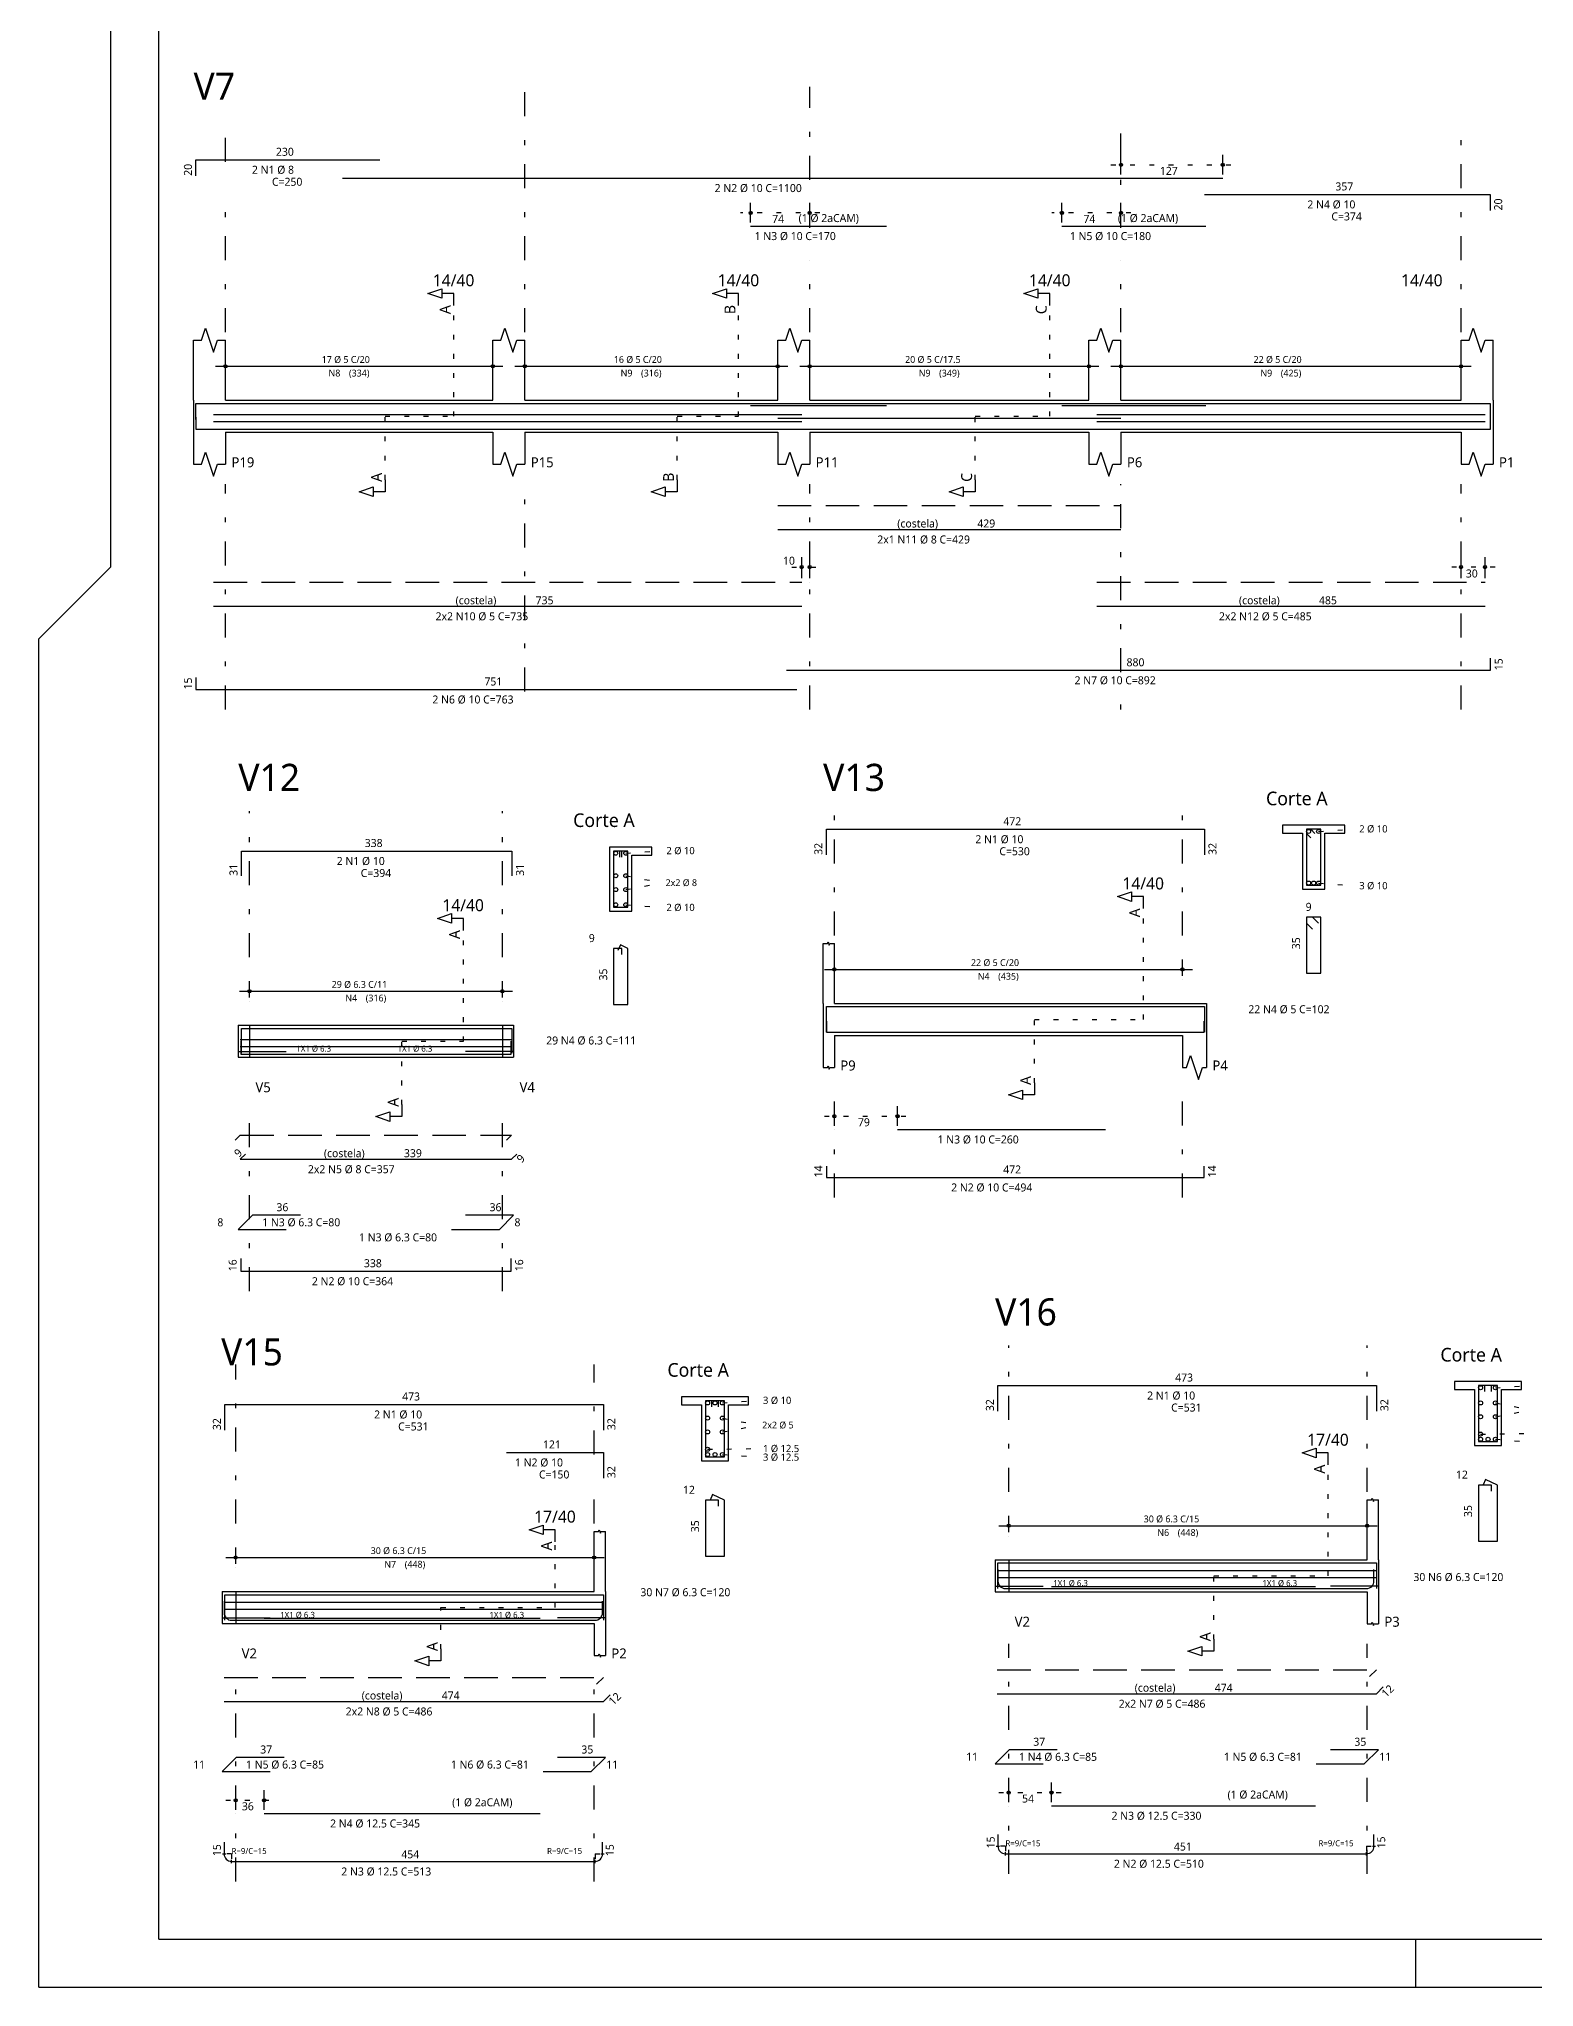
# Model space of a CAD drawing. Extents: x 0 to 89.5, y 0 to 70.
# Drawn here: x 0 to 31.14, y 0 to 40.58 of the extents above; entities that cross this region are included whole.
import ezdxf

# ---------------------------------------------------------------- set-up
doc = ezdxf.new("R2010")
doc.units = 0
doc.header["$MEASUREMENT"] = 0
for name, pattern in [('ESTILO_TQS_0001', [1, 0.7, -0.3]), ('ESTILO_TQS_0002', [0.4, 0.1, -0.3]), ('ESTILO_TQS_0003', [1.5, 0.5, -0.4, 0.1, -0.5])]:
    doc.linetypes.add(name, pattern=pattern)
for name, color, linetype in [('1', 1, 'CONTINUOUS'), ('10', 10, 'CONTINUOUS'), ('12', 12, 'CONTINUOUS'), ('2', 2, 'CONTINUOUS'), ('3', 3, 'CONTINUOUS'), ('5', 5, 'CONTINUOUS')]:
    doc.layers.add(name, color=color, linetype=linetype)
doc.styles.add('TQS_LUCIDA_SANS_UNICODE', font='L_10646.TTF')

msp = doc.modelspace()

# ---------------------------------------------------------------- linework, layer by layer
at = {"layer": '1', "linetype": 'Continuous'}
for p, q in [((1.5, 29.587737), (1.5, 70)), ((22.535877, 37.759973), (22.535877, 38.168307)), ((24.656677, 37.759973), (24.656677, 38.168307)), ((22.535877, 37.67664), (22.535877, 37.67664)), ((24.656677, 37.67664), (24.656677, 37.67664)), ((14.822143, 36.759973), (14.822143, 37.168307)), ((16.052543, 36.759973), (16.052543, 37.168307)), ((21.305477, 36.759973), (21.305477, 37.168307)), ((22.535877, 36.759973), (22.535877, 37.168307)), ((14.822143, 36.67664), (14.822143, 36.67664)), ((16.052543, 36.67664), (16.052543, 36.67664)), ((21.305477, 36.67664), (21.305477, 36.67664)), ((22.535877, 36.67664), (22.535877, 36.67664)), ((3.21921, 33.055807), (3.21921, 34.305807)), ((3.885877, 33.055807), (3.885877, 34.305807)), ((9.452543, 33.055807), (9.452543, 34.305807)), ((10.11921, 33.055807), (10.11921, 34.305807)), ((15.385877, 33.055807), (15.385877, 34.305807)), ((16.052543, 33.055807), (16.052543, 34.305807)), ((21.86921, 33.055807), (21.86921, 34.305807)), ((22.535877, 33.055807), (22.535877, 34.305807)), ((29.61921, 33.055807), (29.61921, 34.305807)), ((30.285877, 33.055807), (30.285877, 34.305807)), ((3.677543, 33.76414), (9.660877, 33.76414)), ((3.885877, 33.630807), (3.885877, 33.972473)), ((9.452543, 33.630807), (9.452543, 33.972473)), ((9.910877, 33.76414), (15.59421, 33.76414)), ((10.11921, 33.630807), (10.11921, 33.972473)), ((15.385877, 33.630807), (15.385877, 33.972473)), ((15.84421, 33.76414), (22.077543, 33.76414)), ((16.052543, 33.630807), (16.052543, 33.972473)), ((21.86921, 33.630807), (21.86921, 33.972473)), ((22.327543, 33.76414), (29.827543, 33.76414)), ((22.535877, 33.630807), (22.535877, 33.972473)), ((29.61921, 33.630807), (29.61921, 33.972473)), ((3.885877, 33.547473), (3.885877, 33.547473)), ((9.452543, 33.547473), (9.452543, 33.547473)), ((10.11921, 33.547473), (10.11921, 33.547473)), ((15.385877, 33.547473), (15.385877, 33.547473)), ((16.052543, 33.547473), (16.052543, 33.547473)), ((21.86921, 33.547473), (21.86921, 33.547473)), ((22.535877, 33.547473), (22.535877, 33.547473)), ((29.61921, 33.547473), (29.61921, 33.547473)), ((3.21921, 33.055807), (3.21921, 32.38914)), ((3.885877, 33.055807), (9.452543, 33.055807)), ((10.11921, 33.055807), (15.385877, 33.055807)), ((16.052543, 33.055807), (21.86921, 33.055807)), ((22.535877, 33.055807), (29.61921, 33.055807)), ((30.285877, 33.055807), (30.285877, 32.38914)), ((3.21921, 32.38914), (3.21921, 31.722473)), ((3.885877, 32.38914), (9.452543, 32.38914)), ((3.885877, 32.38914), (3.885877, 31.722473)), ((9.452543, 32.38914), (9.452543, 31.722473)), ((10.11921, 32.38914), (15.385877, 32.38914)), ((10.11921, 32.38914), (10.11921, 31.722473)), ((15.385877, 32.38914), (15.385877, 31.722473)), ((16.052543, 32.38914), (21.86921, 32.38914)), ((16.052543, 32.38914), (16.052543, 31.722473)), ((21.86921, 32.38914), (21.86921, 31.722473)), ((22.535877, 32.38914), (29.61921, 32.38914)), ((22.535877, 32.38914), (22.535877, 31.722473)), ((29.61921, 32.38914), (29.61921, 31.722473)), ((30.285877, 32.38914), (30.285877, 31.722473)), ((15.885877, 29.347473), (15.885877, 29.78914)), ((16.052543, 29.347473), (16.052543, 29.78914)), ((29.61921, 29.347473), (29.61921, 29.78914)), ((30.119377, 29.347473), (30.119377, 29.78914)), ((0, 28.087737), (1.5, 29.587737)), ((15.885877, 29.26414), (15.885877, 29.26414)), ((16.052543, 29.26414), (16.052543, 29.26414)), ((29.61921, 29.26414), (29.61921, 29.26414)), ((30.119377, 29.26414), (30.119377, 29.26414)), ((0, 0), (0, 28.087737)), ((27.19947, 24.202817), (25.89947, 24.202817)), ((25.89947, 24.03615), (26.316137, 24.03615)), ((26.316137, 24.03615), (26.316137, 22.869483)), ((26.782803, 22.869483), (26.782803, 24.03615)), ((26.782803, 24.03615), (27.19947, 24.03615)), ((12.768267, 23.749487), (11.884933, 23.749487)), ((11.884933, 23.749487), (11.884933, 22.416153)), ((12.3516, 22.416153), (12.3516, 23.58282)), ((12.3516, 23.58282), (12.768267, 23.58282)), ((26.316137, 22.869483), (26.782803, 22.869483)), ((11.884933, 22.416153), (12.3516, 22.416153)), ((16.332803, 20.490317), (16.332803, 21.740317)), ((16.566137, 20.490317), (16.566137, 21.740317)), ((16.357803, 21.19865), (24.02447, 21.19865)), ((16.566137, 21.065317), (16.566137, 21.406983)), ((23.816137, 21.065317), (23.816137, 21.406983)), ((4.1766, 20.74532), (9.859933, 20.74532)), ((4.384933, 20.611987), (4.384933, 20.953653)), ((9.6516, 20.611987), (9.6516, 20.953653)), ((16.566137, 20.981983), (16.566137, 20.981983)), ((23.816137, 20.981983), (23.816137, 20.981983)), ((4.384933, 20.528653), (4.384933, 20.528653)), ((9.6516, 20.528653), (9.6516, 20.528653)), ((16.332803, 20.490317), (16.332803, 19.82365)), ((16.566137, 20.490317), (23.816137, 20.490317)), ((23.816137, 20.490317), (24.316137, 20.490317)), ((24.316137, 20.490317), (24.316137, 19.82365)), ((4.1516, 20.036987), (4.1516, 19.37032)), ((4.1516, 20.036987), (4.1516, 19.37032)), ((4.1516, 20.036987), (4.1516, 19.37032)), ((4.1516, 20.036987), (4.384933, 20.036987)), ((4.384933, 20.036987), (9.6516, 20.036987)), ((4.384933, 20.036987), (4.384933, 19.37032)), ((9.6516, 20.036987), (9.6516, 19.37032)), ((9.6516, 20.036987), (9.6516, 19.37032)), ((9.6516, 20.036987), (9.884933, 20.036987)), ((9.884933, 20.036987), (9.884933, 19.37032)), ((9.884933, 20.036987), (9.884933, 19.37032)), ((16.332803, 19.82365), (16.332803, 19.156983)), ((16.566137, 19.82365), (23.816137, 19.82365)), ((16.566137, 19.82365), (16.566137, 19.156983)), ((23.816137, 19.82365), (23.816137, 19.156983)), ((24.316137, 19.82365), (24.316137, 19.156983)), ((4.1516, 19.37032), (4.384933, 19.37032)), ((4.384933, 19.37032), (9.6516, 19.37032)), ((9.6516, 19.37032), (9.884933, 19.37032)), ((16.566137, 17.940317), (16.566137, 18.34865)), ((17.882803, 17.940317), (17.882803, 18.34865)), ((16.566137, 17.856983), (16.566137, 17.856983)), ((17.882803, 17.856983), (17.882803, 17.856983)), ((30.880943, 12.614237), (29.480943, 12.614237)), ((14.780593, 12.297613), (13.380593, 12.297613)), ((29.480943, 12.44757), (29.89761, 12.44757)), ((29.89761, 12.44757), (29.89761, 11.280903)), ((30.464277, 11.280903), (30.464277, 12.44757)), ((30.464277, 12.44757), (30.880943, 12.44757)), ((13.380593, 12.130946), (13.79726, 12.130946)), ((13.79726, 12.130946), (13.79726, 10.964279)), ((14.363927, 10.964279), (14.363927, 12.130946)), ((14.363927, 12.130946), (14.780593, 12.130946)), ((13.79726, 10.964279), (14.363927, 10.964279)), ((29.89761, 11.280903), (30.464277, 11.280903)), ((27.664277, 8.901737), (27.664277, 10.151737)), ((27.89761, 8.901737), (27.89761, 10.151737)), ((20.19761, 9.476737), (20.19761, 9.818403)), ((27.664277, 9.476737), (27.664277, 9.818403)), ((11.563927, 8.240557), (11.563927, 9.490557)), ((11.79726, 8.240557), (11.79726, 9.490557)), ((19.989277, 9.61007), (27.87261, 9.61007)), ((20.19761, 9.393403), (20.19761, 9.393403)), ((27.664277, 9.393403), (27.664277, 9.393403)), ((3.888927, 8.94889), (11.77226, 8.94889)), ((4.09726, 8.815557), (4.09726, 9.157223)), ((11.563927, 8.815557), (11.563927, 9.157223)), ((4.09726, 8.732223), (4.09726, 8.732223)), ((11.563927, 8.732223), (11.563927, 8.732223)), ((19.914277, 8.901737), (19.914277, 8.23507)), ((19.914277, 8.901737), (19.914277, 8.23507)), ((19.914277, 8.901737), (19.914277, 8.23507)), ((19.914277, 8.901737), (20.19761, 8.901737)), ((20.19761, 8.901737), (27.664277, 8.901737)), ((20.19761, 8.901737), (20.19761, 8.23507)), ((27.89761, 8.901737), (27.89761, 8.23507)), ((3.813927, 8.240557), (3.813927, 7.57389)), ((3.813927, 8.240557), (3.813927, 7.57389)), ((3.813927, 8.240557), (3.813927, 7.57389)), ((3.813927, 8.240557), (4.09726, 8.240557)), ((4.09726, 8.240557), (11.563927, 8.240557)), ((4.09726, 8.240557), (4.09726, 7.57389)), ((11.79726, 8.240557), (11.79726, 7.57389)), ((19.914277, 8.23507), (20.19761, 8.23507)), ((20.19761, 8.23507), (27.664277, 8.23507)), ((27.664277, 8.23507), (27.664277, 7.568403)), ((27.89761, 8.23507), (27.89761, 7.568403)), ((3.813927, 7.57389), (4.09726, 7.57389)), ((4.09726, 7.57389), (11.563927, 7.57389)), ((11.563927, 7.57389), (11.563927, 6.907223)), ((11.79726, 7.57389), (11.79726, 6.907223)), ((4.09726, 3.690557), (4.09726, 4.09889)), ((4.688927, 3.690557), (4.688927, 4.09889)), ((20.19761, 3.851737), (20.19761, 4.26007)), ((21.089277, 3.851737), (21.089277, 4.26007)), ((20.19761, 3.768403), (20.19761, 3.768403)), ((21.089277, 3.768403), (21.089277, 3.768403)), ((4.09726, 3.607223), (4.09726, 3.607223)), ((4.688927, 3.607223), (4.688927, 3.607223)), ((19.939277, 2.932987), (20.005943, 2.932987)), ((27.77261, 2.932987), (27.839277, 2.932987)), ((3.82226, 2.771807), (3.888927, 2.771807)), ((4.011843, 2.582223), (4.011843, 2.64889)), ((11.582677, 2.582223), (11.582677, 2.64889)), ((11.705593, 2.771807), (11.77226, 2.771807)), ((20.12886, 2.743403), (20.12886, 2.81007)), ((27.649693, 2.743403), (27.649693, 2.81007)), ((28.670066, 0.999999), (28.670066, 0)), ((0, 0), (89.499997, 0))]:
    msp.add_line(p, q, dxfattribs=at)
at = {"layer": '1', "linetype": 'ESTILO_TQS_0002'}
for p, q in [((22.327543, 37.959973), (24.86501, 37.959973)), ((16.260877, 36.959973), (14.61381, 36.959973)), ((22.74421, 36.959973), (21.097143, 36.959973)), ((8.640043, 32.722473), (8.640043, 35.030807)), ((14.573377, 32.722473), (14.573377, 35.030807)), ((21.05671, 32.722473), (21.05671, 35.030807)), ((7.210877, 31.40164), (7.210877, 32.722473)), ((7.210877, 32.722473), (8.640043, 32.722473)), ((13.29421, 31.40164), (13.29421, 32.722473)), ((13.29421, 32.722473), (14.573377, 32.722473)), ((19.502543, 31.40164), (19.502543, 32.722473)), ((19.502543, 32.722473), (21.05671, 32.722473)), ((15.677543, 29.580807), (16.260877, 29.580807)), ((30.32771, 29.580807), (29.410877, 29.580807)), ((26.653637, 24.07365), (27.42447, 24.127817)), ((12.222433, 23.62032), (12.993267, 23.674487)), ((12.222433, 23.150253), (12.980767, 23.006153)), ((12.222433, 22.862053), (12.980767, 23.006153)), ((26.653637, 22.99865), (27.42447, 22.944483)), ((12.222433, 22.54532), (12.993267, 22.491153)), ((23.003637, 20.156983), (23.003637, 22.465317)), ((8.8391, 19.703653), (8.8391, 22.011987)), ((4.1516, 20.036987), (4.384933, 20.036987)), ((4.384933, 20.036987), (4.384933, 19.37032)), ((9.6516, 20.036987), (9.6516, 19.37032)), ((9.6516, 20.036987), (9.884933, 20.036987)), ((20.732803, 18.83615), (20.732803, 20.156983)), ((20.732803, 20.156983), (23.003637, 20.156983)), ((7.559933, 18.38282), (7.559933, 19.703653)), ((7.559933, 19.703653), (8.8391, 19.703653)), ((4.1516, 19.37032), (4.384933, 19.37032)), ((9.6516, 19.37032), (9.884933, 19.37032)), ((16.357803, 18.140317), (18.091137, 18.140317)), ((14.23476, 12.168446), (15.005593, 12.222613)), ((30.33511, 12.48507), (31.105943, 12.539237)), ((14.23476, 11.851713), (14.993093, 11.707613)), ((30.33511, 12.168337), (31.093443, 12.024237)), ((30.33511, 11.880137), (31.093443, 12.024237)), ((14.23476, 11.563513), (14.993093, 11.707613)), ((30.026777, 11.518403), (31.105943, 11.535903)), ((30.33511, 11.41007), (31.105943, 11.355903)), ((13.926427, 11.201779), (15.005593, 11.219279)), ((14.23476, 11.093446), (15.005593, 11.039279)), ((26.851777, 8.568403), (26.851777, 10.876737)), ((10.751427, 7.907223), (10.751427, 9.274613)), ((19.914277, 8.901737), (20.19761, 8.901737)), ((20.19761, 8.901737), (20.19761, 8.23507)), ((24.47261, 7.24757), (24.47261, 8.568403)), ((24.47261, 8.568403), (26.851777, 8.568403)), ((3.813927, 8.240557), (4.09726, 8.240557)), ((4.09726, 8.240557), (4.09726, 7.57389)), ((19.914277, 8.23507), (20.19761, 8.23507)), ((8.37226, 7.043242), (8.37226, 7.907223)), ((8.37226, 7.907223), (10.751427, 7.907223)), ((3.813927, 7.57389), (4.09726, 7.57389)), ((3.888927, 3.890557), (4.89726, 3.890557)), ((19.989277, 4.051737), (21.29761, 4.051737)), ((20.12886, 2.932987), (19.97261, 2.932987)), ((20.12886, 2.932987), (20.12886, 2.776737)), ((27.649693, 2.932987), (27.805943, 2.932987)), ((27.649693, 2.932987), (27.649693, 2.776737)), ((4.011843, 2.771807), (3.855593, 2.771807)), ((4.011843, 2.771807), (4.011843, 2.615557)), ((11.582677, 2.771807), (11.738927, 2.771807)), ((11.582677, 2.771807), (11.582677, 2.615557))]:
    msp.add_line(p, q, dxfattribs=at)
at = {"layer": '1', "linetype": 'Continuous'}
for points in [[(8.640043, 35.030807), (8.640043, 35.280807), (8.390043, 35.280807), (8.390043, 35.180807), (8.098377, 35.280807), (8.390043, 35.380807), (8.390043, 35.280807)], [(14.573377, 35.030807), (14.573377, 35.280807), (14.323377, 35.280807), (14.323377, 35.180807), (14.03171, 35.280807), (14.323377, 35.380807), (14.323377, 35.280807)], [(21.05671, 35.030807), (21.05671, 35.280807), (20.80671, 35.280807), (20.80671, 35.180807), (20.515043, 35.280807), (20.80671, 35.380807), (20.80671, 35.280807)], [(3.21921, 34.305807), (3.385877, 34.305807), (3.46921, 34.555807), (3.635877, 34.055807), (3.71921, 34.305807), (3.885877, 34.305807)], [(9.452543, 34.305807), (9.61921, 34.305807), (9.702543, 34.555807), (9.86921, 34.055807), (9.952543, 34.305807), (10.11921, 34.305807)], [(15.385877, 34.305807), (15.552543, 34.305807), (15.635877, 34.555807), (15.802543, 34.055807), (15.885877, 34.305807), (16.052543, 34.305807)], [(21.86921, 34.305807), (22.035877, 34.305807), (22.11921, 34.555807), (22.285877, 34.055807), (22.36921, 34.305807), (22.535877, 34.305807)], [(29.61921, 34.305807), (29.785877, 34.305807), (29.86921, 34.555807), (30.035877, 34.055807), (30.11921, 34.305807), (30.285877, 34.305807)], [(3.21921, 31.722473), (3.385877, 31.722473), (3.46921, 31.972473), (3.635877, 31.472473), (3.71921, 31.722473), (3.885877, 31.722473)], [(9.452543, 31.722473), (9.61921, 31.722473), (9.702543, 31.972473), (9.86921, 31.472473), (9.952543, 31.722473), (10.11921, 31.722473)], [(15.385877, 31.722473), (15.552543, 31.722473), (15.635877, 31.972473), (15.802543, 31.472473), (15.885877, 31.722473), (16.052543, 31.722473)], [(21.86921, 31.722473), (22.035877, 31.722473), (22.11921, 31.972473), (22.285877, 31.472473), (22.36921, 31.722473), (22.535877, 31.722473)], [(29.61921, 31.722473), (29.785877, 31.722473), (29.86921, 31.972473), (30.035877, 31.472473), (30.11921, 31.722473), (30.285877, 31.722473)], [(7.210877, 31.40164), (7.210877, 31.15164), (6.960877, 31.15164), (6.960877, 31.05164), (6.66921, 31.15164), (6.960877, 31.25164), (6.960877, 31.15164)], [(13.29421, 31.40164), (13.29421, 31.15164), (13.04421, 31.15164), (13.04421, 31.05164), (12.752543, 31.15164), (13.04421, 31.25164), (13.04421, 31.15164)], [(19.502543, 31.40164), (19.502543, 31.15164), (19.252543, 31.15164), (19.252543, 31.05164), (18.960877, 31.15164), (19.252543, 31.25164), (19.252543, 31.15164)], [(23.003637, 22.465317), (23.003637, 22.715317), (22.753637, 22.715317), (22.753637, 22.615317), (22.46197, 22.715317), (22.753637, 22.815317), (22.753637, 22.715317)], [(8.8391, 22.011987), (8.8391, 22.261987), (8.5891, 22.261987), (8.5891, 22.161987), (8.297433, 22.261987), (8.5891, 22.361987), (8.5891, 22.261987)], [(16.332803, 21.740317), (16.426137, 21.740317), (16.437803, 21.775317), (16.461137, 21.705317), (16.472803, 21.740317), (16.566137, 21.740317)], [(16.332803, 19.156983), (16.426137, 19.156983), (16.437803, 19.191983), (16.461137, 19.121983), (16.472803, 19.156983), (16.566137, 19.156983)], [(23.816137, 19.156983), (23.89947, 19.156983), (23.982803, 19.406983), (24.14947, 18.906983), (24.232803, 19.156983), (24.316137, 19.156983)], [(20.732803, 18.83615), (20.732803, 18.58615), (20.482803, 18.58615), (20.482803, 18.48615), (20.191137, 18.58615), (20.482803, 18.68615), (20.482803, 18.58615)], [(7.559933, 18.38282), (7.559933, 18.13282), (7.309933, 18.13282), (7.309933, 18.03282), (7.018267, 18.13282), (7.309933, 18.23282), (7.309933, 18.13282)], [(26.851777, 10.876737), (26.851777, 11.126737), (26.601777, 11.126737), (26.601777, 11.026737), (26.31011, 11.126737), (26.601777, 11.226737), (26.601777, 11.126737)], [(27.664277, 10.151737), (27.75761, 10.151737), (27.769277, 10.186737), (27.79261, 10.116737), (27.804277, 10.151737), (27.89761, 10.151737)], [(10.751427, 9.274613), (10.751427, 9.524613), (10.501427, 9.524613), (10.501427, 9.424613), (10.20976, 9.524613), (10.501427, 9.624612), (10.501427, 9.524613)], [(11.563927, 9.490557), (11.65726, 9.490557), (11.668927, 9.525557), (11.69226, 9.455557), (11.703927, 9.490557), (11.79726, 9.490557)], [(27.664277, 7.568403), (27.75761, 7.568403), (27.769277, 7.603403), (27.79261, 7.533403), (27.804277, 7.568403), (27.89761, 7.568403)], [(8.37226, 7.043242), (8.37226, 6.793242), (8.12226, 6.793242), (8.12226, 6.693242), (7.830593, 6.793242), (8.12226, 6.893242), (8.12226, 6.793242)], [(11.563927, 6.907223), (11.65726, 6.907223), (11.668927, 6.942223), (11.69226, 6.872223), (11.703927, 6.907223), (11.79726, 6.907223)], [(24.47261, 7.24757), (24.47261, 6.99757), (24.22261, 6.99757), (24.22261, 6.89757), (23.930943, 6.99757), (24.22261, 7.09757), (24.22261, 6.99757)]]:
    msp.add_lwpolyline(points, dxfattribs=at)
for centre, radius in [((22.535877, 37.959973), 0.033333), ((22.535877, 37.959973), 0.016667), ((24.656677, 37.959973), 0.033333), ((24.656677, 37.959973), 0.016667), ((14.822143, 36.959973), 0.033333), ((14.822143, 36.959973), 0.016667), ((16.052543, 36.959973), 0.033333), ((16.052543, 36.959973), 0.016667), ((21.305477, 36.959973), 0.033333), ((21.305477, 36.959973), 0.016667), ((22.535877, 36.959973), 0.033333), ((22.535877, 36.959973), 0.016667), ((3.885877, 33.76414), 0.033333), ((3.885877, 33.76414), 0.016667), ((9.452543, 33.76414), 0.033333), ((9.452543, 33.76414), 0.016667), ((10.11921, 33.76414), 0.033333), ((10.11921, 33.76414), 0.016667), ((15.385877, 33.76414), 0.033333), ((15.385877, 33.76414), 0.016667), ((16.052543, 33.76414), 0.033333), ((16.052543, 33.76414), 0.016667), ((21.86921, 33.76414), 0.033333), ((21.86921, 33.76414), 0.016667), ((22.535877, 33.76414), 0.033333), ((22.535877, 33.76414), 0.016667), ((29.61921, 33.76414), 0.033333), ((29.61921, 33.76414), 0.016667), ((15.885877, 29.580807), 0.033333), ((15.885877, 29.580807), 0.016667), ((16.052543, 29.580807), 0.033333), ((16.052543, 29.580807), 0.016667), ((29.61921, 29.580807), 0.033333), ((29.61921, 29.580807), 0.016667), ((30.119377, 29.580807), 0.033333), ((30.119377, 29.580807), 0.016667), ((16.566137, 21.19865), 0.033333), ((16.566137, 21.19865), 0.016667), ((23.816137, 21.19865), 0.033333), ((23.816137, 21.19865), 0.016667), ((4.384933, 20.74532), 0.033333), ((4.384933, 20.74532), 0.016667), ((9.6516, 20.74532), 0.033333), ((9.6516, 20.74532), 0.016667), ((16.566137, 18.140317), 0.033333), ((16.566137, 18.140317), 0.016667), ((17.882803, 18.140317), 0.033333), ((17.882803, 18.140317), 0.016667), ((20.19761, 9.61007), 0.033333), ((20.19761, 9.61007), 0.016667), ((27.664277, 9.61007), 0.033333), ((27.664277, 9.61007), 0.016667), ((4.09726, 8.94889), 0.033333), ((4.09726, 8.94889), 0.016667), ((11.563927, 8.94889), 0.033333), ((11.563927, 8.94889), 0.016667), ((20.19761, 4.051737), 0.033333), ((20.19761, 4.051737), 0.016667), ((21.089277, 4.051737), 0.033333), ((21.089277, 4.051737), 0.016667), ((4.09726, 3.890557), 0.033333), ((4.09726, 3.890557), 0.016667), ((4.688927, 3.890557), 0.033333), ((4.688927, 3.890557), 0.016667)]:
    msp.add_circle(centre, radius, dxfattribs=at)
at = {"layer": '10', "linetype": 'Continuous'}
for points in [[(26.782803, 22.869483), (26.782803, 24.03615), (27.19947, 24.03615), (27.19947, 24.202817), (25.89947, 24.202817), (25.89947, 24.03615), (26.316137, 24.03615), (26.316137, 22.869483), (26.782803, 22.869483)], [(12.3516, 22.416153), (12.3516, 23.58282), (12.768267, 23.58282), (12.768267, 23.749487), (11.884933, 23.749487), (11.884933, 22.416153), (12.3516, 22.416153)], [(30.464277, 11.280903), (30.464277, 12.44757), (30.880943, 12.44757), (30.880943, 12.614237), (29.480943, 12.614237), (29.480943, 12.44757), (29.89761, 12.44757), (29.89761, 11.280903), (30.464277, 11.280903)], [(14.363927, 10.964279), (14.363927, 12.130946), (14.780593, 12.130946), (14.780593, 12.297613), (13.380593, 12.297613), (13.380593, 12.130946), (13.79726, 12.130946), (13.79726, 10.964279), (14.363927, 10.964279)]]:
    msp.add_lwpolyline(points, dxfattribs=at)
at = {"layer": '12', "linetype": 'Continuous'}
for q in [(2.5, 68.999992), (88.499997, 1)]:
    msp.add_line((2.5, 0.999996), q, dxfattribs=at)
at = {"layer": '2', "linetype": 'ESTILO_TQS_0003'}
for p, q in [((10.11921, 34.472473), (10.11921, 39.584973)), ((16.052543, 37.644973), (16.052543, 39.584973)), ((3.885877, 38.026214), (3.885877, 38.899548)), ((22.535877, 36.644973), (22.535877, 38.610748)), ((29.61921, 34.472473), (29.61921, 38.610748)), ((3.885877, 34.472473), (3.885877, 37.356214)), ((16.052543, 36.644973), (16.052543, 36.974973)), ((16.052543, 34.472473), (16.052543, 35.974973)), ((22.535877, 34.472473), (22.535877, 35.974973)), ((3.885877, 26.61414), (3.885877, 31.305807)), ((10.11921, 26.990807), (10.11921, 31.305807)), ((16.052543, 26.61414), (16.052543, 31.305807)), ((22.535877, 27.390807), (22.535877, 31.305807)), ((29.61921, 26.61414), (29.61921, 31.305807)), ((22.535877, 26.61414), (22.535877, 26.720807)), ((4.384933, 21.453653), (4.384933, 24.499487)), ((9.6516, 21.453653), (9.6516, 24.499487)), ((16.566137, 21.906983), (16.566137, 24.499547)), ((23.816137, 21.906983), (23.816137, 24.499547)), ((16.566137, 16.44865), (16.566137, 18.740317)), ((23.816137, 16.44865), (23.816137, 18.740317)), ((4.384933, 14.49532), (4.384933, 18.286987)), ((9.6516, 14.49532), (9.6516, 18.286987)), ((20.19761, 10.318403), (20.19761, 13.364237)), ((27.664277, 10.318403), (27.664277, 13.364237)), ((4.09726, 9.657223), (4.09726, 12.969675)), ((11.563927, 11.096342), (11.563927, 12.969675)), ((11.563927, 9.657223), (11.563927, 10.426342)), ((20.19761, 2.36007), (20.19761, 7.151737)), ((27.664277, 2.36007), (27.664277, 7.151737)), ((4.09726, 2.19889), (4.09726, 6.490557)), ((11.563927, 2.19889), (11.563927, 6.490557))]:
    msp.add_line(p, q, dxfattribs=at)
at = {"layer": '3', "linetype": 'Continuous'}
for p, q in [((3.26921, 32.655807), (3.26921, 32.98914)), ((3.26921, 32.98914), (7.102543, 32.98914)), ((6.323343, 32.98914), (24.656677, 32.98914)), ((14.822143, 32.947473), (17.655477, 32.947473)), ((21.305477, 32.947473), (24.305477, 32.947473)), ((24.27841, 32.98914), (30.225877, 32.98914)), ((30.225877, 32.98914), (30.225877, 32.655807)), ((3.26921, 32.705807), (3.26921, 32.455807)), ((3.635877, 32.75619), (15.885877, 32.75619)), ((3.635877, 32.61209), (15.885877, 32.61209)), ((15.385877, 32.68414), (22.535877, 32.68414)), ((22.035877, 32.75619), (30.119377, 32.75619)), ((22.035877, 32.61209), (30.119377, 32.61209)), ((30.235877, 32.455807), (30.235877, 32.705807)), ((3.26921, 32.455807), (15.785877, 32.455807)), ((15.56921, 32.455807), (30.235877, 32.455807)), ((16.39947, 19.890317), (16.39947, 20.42365)), ((16.39947, 20.42365), (24.27447, 20.42365)), ((24.27447, 20.42365), (24.27447, 19.890317)), ((4.218267, 19.453653), (4.218267, 19.97032)), ((4.218267, 19.97032), (9.8516, 19.97032)), ((9.8516, 19.97032), (9.8516, 19.453653)), ((16.39947, 20.12365), (16.39947, 19.890317)), ((16.39947, 19.890317), (24.266137, 19.890317)), ((17.882803, 19.890317), (22.216137, 19.890317)), ((24.266137, 19.890317), (24.266137, 20.12365)), ((4.1516, 19.486987), (5.1516, 19.486987)), ((4.193267, 19.73737), (9.8436, 19.73737)), ((4.193267, 19.59327), (9.8436, 19.59327)), ((4.2016, 19.703653), (4.2016, 19.436987)), ((9.884933, 19.486987), (8.884933, 19.486987)), ((9.834933, 19.436987), (9.834933, 19.703653)), ((4.2016, 19.436987), (9.834933, 19.436987)), ((19.955943, 8.678787), (27.856277, 8.678787)), ((19.955943, 8.534687), (27.856277, 8.534687)), ((19.97261, 8.301737), (19.97261, 8.83507)), ((19.97261, 8.83507), (27.855943, 8.83507)), ((19.97261, 8.701737), (19.97261, 8.457987)), ((27.805943, 8.457987), (27.805943, 8.701737)), ((27.855943, 8.83507), (27.855943, 8.301737)), ((3.87226, 7.640557), (3.87226, 8.17389)), ((3.87226, 8.17389), (11.755593, 8.17389)), ((9.738927, 8.17389), (11.755593, 8.17389)), ((11.755593, 8.17389), (11.755593, 7.640557)), ((11.755593, 8.17389), (11.755593, 7.640557)), ((19.914277, 8.351737), (20.914277, 8.351737)), ((20.12886, 8.301737), (27.649693, 8.301737)), ((21.089277, 8.343403), (26.589277, 8.343403)), ((21.089277, 8.301737), (26.589277, 8.301737)), ((27.89761, 8.351737), (26.89761, 8.351737)), ((3.855593, 8.040557), (3.855593, 7.796807)), ((3.855593, 8.017607), (11.755927, 8.017607)), ((3.855593, 7.873507), (11.755927, 7.873507)), ((11.738927, 7.796807), (11.738927, 8.040557)), ((3.813927, 7.690557), (4.813927, 7.690557)), ((4.011843, 7.640557), (11.582677, 7.640557)), ((4.688927, 7.682223), (10.438927, 7.682223)), ((4.688927, 7.640557), (10.438927, 7.640557)), ((11.79726, 7.690557), (10.79726, 7.690557))]:
    msp.add_line(p, q, dxfattribs=at)
for points in [[(26.576247, 24.031095), (26.487858, 24.119483), (26.39947, 24.119483), (26.39947, 22.952817), (26.69947, 22.952817), (26.69947, 24.119483), (26.39947, 24.119483), (26.39947, 24.031095), (26.487858, 23.942707)], [(12.143267, 23.541153), (12.143267, 23.666153), (11.968267, 23.666153), (11.968267, 22.499487), (12.268267, 22.499487), (12.268267, 23.666153), (12.093267, 23.666153), (12.093267, 23.541153)], [(14.155593, 12.089279), (14.155593, 12.214279), (13.880593, 12.214279), (13.880593, 11.047613), (14.280593, 11.047613), (14.280593, 12.214279), (14.005593, 12.214279), (14.005593, 12.089279)], [(30.255943, 12.405903), (30.255943, 12.530903), (29.980943, 12.530903), (29.980943, 11.364237), (30.380943, 11.364237), (30.380943, 12.530903), (30.105943, 12.530903), (30.105943, 12.405903)]]:
    msp.add_lwpolyline(points, dxfattribs=at)
for centre in [(26.445303, 24.07365), (26.653637, 24.07365), (12.0141, 23.62032), (12.222433, 23.62032), (12.0141, 23.150253), (12.222433, 23.150253), (12.0141, 22.862053), (12.222433, 22.862053), (26.445303, 22.99865), (26.54947, 22.99865), (26.653637, 22.99865), (12.0141, 22.54532), (12.222433, 22.54532), (13.926427, 12.168446), (14.080593, 12.168446), (14.23476, 12.168446), (30.026777, 12.48507), (30.026777, 12.168337), (30.33511, 12.48507), (30.33511, 12.168337), (13.926427, 11.851713), (14.23476, 11.851713), (30.026777, 11.880137), (30.33511, 11.880137), (13.926427, 11.563513), (14.23476, 11.563513), (30.026777, 11.518403), (30.026777, 11.41007), (30.180943, 11.41007), (30.33511, 11.41007), (13.926427, 11.201779), (13.926427, 11.093446), (14.080593, 11.093446), (14.23476, 11.093446)]:
    msp.add_circle(centre, 0.041667, dxfattribs=at)
for centre, start, end in [((20.12886, 8.457987), 180, 270), ((27.649693, 8.457987), 270, 0), ((4.011843, 7.796807), 180, 270), ((11.582677, 7.796807), 270, 0)]:
    msp.add_arc(centre, 0.15625, start, end, dxfattribs=at)
at = {"layer": '5', "linetype": 'Continuous'}
for p, q in [((3.26921, 37.732881), (3.26921, 38.066214)), ((3.26921, 38.066214), (7.102543, 38.066214)), ((6.323343, 37.684973), (24.656677, 37.684973)), ((24.27841, 37.344407), (30.225877, 37.344407)), ((30.225877, 37.344407), (30.225877, 37.011074)), ((14.822143, 36.684973), (17.655477, 36.684973)), ((21.305477, 36.684973), (24.305477, 36.684973)), ((30.235877, 27.430807), (30.235877, 27.680807)), ((3.26921, 27.280807), (3.26921, 27.030807)), ((15.56921, 27.430807), (30.235877, 27.430807)), ((3.26921, 27.030807), (15.785877, 27.030807)), ((16.39947, 23.58615), (16.39947, 24.119483)), ((16.39947, 24.119483), (24.27447, 24.119483)), ((24.27447, 24.119483), (24.27447, 23.58615)), ((4.218267, 23.149487), (4.218267, 23.666153)), ((4.218267, 23.666153), (9.8516, 23.666153)), ((9.8516, 23.666153), (9.8516, 23.149487)), ((17.882803, 17.865317), (22.216137, 17.865317)), ((16.39947, 17.09865), (16.39947, 16.865317)), ((24.266137, 16.865317), (24.266137, 17.09865)), ((16.39947, 16.865317), (24.266137, 16.865317)), ((4.2016, 15.178653), (4.2016, 14.911987)), ((9.834933, 14.911987), (9.834933, 15.178653)), ((4.2016, 14.911987), (9.834933, 14.911987)), ((19.97261, 11.99757), (19.97261, 12.530903)), ((19.97261, 12.530903), (27.855943, 12.530903)), ((27.855943, 12.530903), (27.855943, 11.99757)), ((3.87226, 11.603009), (3.87226, 12.136342)), ((3.87226, 12.136342), (11.755593, 12.136342)), ((11.755593, 12.136342), (11.755593, 11.603009)), ((9.738927, 11.136342), (11.755593, 11.136342)), ((11.755593, 11.136342), (11.755593, 10.603009)), ((21.089277, 3.776737), (26.589277, 3.776737)), ((4.688927, 3.615557), (10.438927, 3.615557)), ((3.855593, 3.015557), (3.855593, 2.771807)), ((11.738927, 2.771807), (11.738927, 3.015557)), ((19.97261, 3.176737), (19.97261, 2.932987)), ((27.805943, 2.932987), (27.805943, 3.176737)), ((4.011843, 2.615557), (11.582677, 2.615557)), ((20.12886, 2.776737), (27.649693, 2.776737))]:
    msp.add_line(p, q, dxfattribs=at)
at = {"layer": '5', "linetype": 'ESTILO_TQS_0001'}
for points in [[(15.385877, 30.86414), (22.535877, 30.86414)], [(3.635877, 29.26414), (15.885877, 29.26414)], [(22.035877, 29.26414), (30.119377, 29.26414)], [(4.087201, 17.639254), (4.193267, 17.74532), (9.8436, 17.74532), (9.737534, 17.639254)], [(19.955943, 6.61007), (27.856277, 6.61007), (27.714855, 6.468649)], [(3.855593, 6.44889), (11.755927, 6.44889), (11.614505, 6.307469)]]:
    msp.add_lwpolyline(points, dxfattribs=at)
at = {"layer": '5', "linetype": 'Continuous'}
for points in [[(15.385877, 30.36414), (22.535877, 30.36414)], [(3.635877, 28.76414), (15.885877, 28.76414)], [(22.035877, 28.76414), (30.119377, 28.76414)], [(26.64947, 22.16115), (26.52447, 22.28615), (26.39947, 22.28615), (26.39947, 21.119483), (26.69947, 21.119483), (26.69947, 22.28615), (26.39947, 22.28615), (26.39947, 22.16115), (26.52447, 22.03615)], [(12.143267, 21.510598), (12.143267, 21.635598), (11.968267, 21.635598), (11.968267, 20.468931), (12.268267, 20.468931), (12.268267, 21.635598), (12.109663, 21.709556), (12.056836, 21.596268)], [(4.299333, 17.351386), (4.193267, 17.24532), (9.8436, 17.24532), (9.949666, 17.351386)], [(5.446228, 16.078653), (4.446228, 16.078653), (4.1516, 15.784026), (5.1516, 15.784026)], [(8.590306, 15.784026), (9.590306, 15.784026), (9.884933, 16.078653), (8.884933, 16.078653)], [(30.255943, 10.333086), (30.255943, 10.458086), (29.980943, 10.458086), (29.980943, 9.29142), (30.380943, 9.29142), (30.380943, 10.458086), (30.131709, 10.574306), (30.078881, 10.461018)], [(14.155593, 10.016462), (14.155593, 10.141462), (13.880593, 10.141462), (13.880593, 8.974796), (14.280593, 8.974796), (14.280593, 10.141462), (14.031359, 10.257682), (13.978531, 10.144394)], [(3.855593, 5.94889), (11.755927, 5.94889), (11.897348, 6.090311)], [(19.955943, 6.11007), (27.856277, 6.11007), (27.997698, 6.251491)], [(21.208904, 4.943403), (20.208904, 4.943403), (19.914277, 4.648776), (20.914277, 4.648776)], [(26.602982, 4.648776), (27.602982, 4.648776), (27.89761, 4.943403), (26.89761, 4.943403)], [(5.108554, 4.782223), (4.108554, 4.782223), (3.813927, 4.487596), (4.813927, 4.487596)], [(10.502632, 4.487596), (11.502632, 4.487596), (11.79726, 4.782223), (10.79726, 4.782223)]]:
    msp.add_lwpolyline(points, dxfattribs=at)
for centre, start, end in [((20.12886, 2.932987), 180, 270), ((27.649693, 2.932987), 270, 0), ((4.011843, 2.771807), 180, 270), ((11.582677, 2.771807), 270, 0)]:
    msp.add_arc(centre, 0.15625, start, end, dxfattribs=at)

# ---------------------------------------------------------------- texts
at = {"layer": '1', "linetype": 'Continuous', "style": 'TQS_LUCIDA_SANS_UNICODE'}
for s, height, p in [('230', 0.166667, (4.935877, 38.149548)), ('127', 0.166667, (23.346277, 37.75164)), ('357', 0.166667, (27.002143, 37.42774)), ('(1 %%c 2aCAM)', 0.166667, (15.822143, 36.768307)), ('(1 %%c 2aCAM)', 0.166667, (22.472143, 36.768307)), ('74', 0.166667, (15.270677, 36.75164)), ('74', 0.166667, (21.75401, 36.75164)), ('14/40', 0.25, (8.202543, 35.430807)), ('14/40', 0.25, (14.135877, 35.430807)), ('14/40', 0.25, (20.61921, 35.430807)), ('14/40', 0.25, (28.36921, 35.430807)), ('17 %%c 5 C/20', 0.141667, (5.890043, 33.834973)), ('N8', 0.141667, (6.03171, 33.55164)), ('(334)', 0.141667, (6.45671, 33.55164)), ('16 %%c 5 C/20', 0.141667, (11.973377, 33.834973)), ('N9', 0.141667, (12.115043, 33.55164)), ('(316)', 0.141667, (12.540043, 33.55164)), ('20 %%c 5 C/17.5', 0.141667, (18.040043, 33.834973)), ('N9', 0.141667, (18.323377, 33.55164)), ('(349)', 0.141667, (18.748377, 33.55164)), ('22 %%c 5 C/20', 0.141667, (25.298377, 33.834973)), ('N9', 0.141667, (25.440043, 33.55164)), ('(425)', 0.141667, (25.865043, 33.55164)), ('P19', 0.208333, (4.010877, 31.659973)), ('P15', 0.208333, (10.24421, 31.659973)), ('P11', 0.208333, (16.177543, 31.659973)), ('P6', 0.208333, (22.660877, 31.659973)), ('P1', 0.208333, (30.410877, 31.659973)), ('(costela)', 0.166667, (17.877543, 30.405807)), ('429', 0.166667, (19.54421, 30.405807)), ('10', 0.166667, (15.496988, 29.630807)), ('30', 0.166667, (29.719293, 29.36414)), ('(costela)', 0.166667, (8.677543, 28.805807)), ('735', 0.166667, (10.34421, 28.805807)), ('(costela)', 0.166667, (24.994293, 28.805807)), ('485', 0.166667, (26.66096, 28.805807)), ('880', 0.166667, (22.652543, 27.51414)), ('751', 0.166667, (9.277543, 27.11414)), ('Corte A', 0.283333, (25.557803, 24.619483)), ('Corte A', 0.283333, (11.1266, 24.166153)), ('472', 0.166667, (20.08697, 24.202817)), ('2 %%c 10', 0.15, (27.49947, 24.052817)), ('338', 0.166667, (6.784933, 23.749487)), ('2 %%c 10', 0.15, (13.068267, 23.599487)), ('2x2 %%c 8', 0.141667, (13.0516, 22.93532)), ('14/40', 0.25, (22.566137, 22.865317)), ('3 %%c 10', 0.15, (27.49947, 22.869483)), ('14/40', 0.25, (8.4016, 22.411987)), ('2 %%c 10', 0.15, (13.068267, 22.416153)), ('9', 0.166667, (26.382803, 22.419483)), ('9', 0.166667, (11.4516, 21.768931)), ('22 %%c 5 C/20', 0.141667, (19.41197, 21.269483)), ('N4', 0.141667, (19.553637, 20.98615)), ('(435)', 0.141667, (19.978637, 20.98615)), ('29 %%c 6.3 C/11', 0.141667, (6.097433, 20.816153)), ('N4', 0.141667, (6.380767, 20.53282)), ('(316)', 0.141667, (6.805767, 20.53282)), ('  1X1 %%c 6.3', 0.125, (5.2766, 19.486987)), ('  1X1 %%c 6.3', 0.125, (7.384933, 19.486987)), ('P9', 0.208333, (16.691137, 19.094483)), ('P4', 0.208333, (24.441137, 19.094483)), ('V5', 0.208333, (4.509933, 18.641153)), ('V4', 0.208333, (10.009933, 18.641153)), ('79', 0.166667, (17.057803, 17.931983)), ('(costela)', 0.166667, (5.9351, 17.286987)), ('339', 0.166667, (7.601767, 17.286987)), ('472', 0.166667, (20.082803, 16.94865)), ('338', 0.166667, (6.768267, 14.99532)), ('Corte A', 0.283333, (13.088927, 12.714279)), ('Corte A', 0.283333, (29.189277, 13.030903)), ('473', 0.166667, (23.664277, 12.614237)), ('473', 0.166667, (7.563927, 12.219675)), ('3 %%c 10', 0.15, (15.080593, 12.147613)), ('2x2 %%c 5', 0.141667, (15.063927, 11.636779)), ('121', 0.166667, (10.49726, 11.219675)), ('17/40', 0.25, (26.414277, 11.276737)), ('3 %%c 12.5', 0.15, (15.080593, 10.964279)), ('1 %%c 12.5', 0.15, (15.080593, 11.144279)), ('12', 0.166667, (29.514277, 10.59142)), ('12', 0.166667, (13.413927, 10.274796)), ('17/40', 0.25, (10.313927, 9.674613)), ('30 %%c 6.3 C/15', 0.141667, (23.01011, 9.680903)), ('N6', 0.141667, (23.293443, 9.39757)), ('(448)', 0.141667, (23.718443, 9.39757)), ('30 %%c 6.3 C/15', 0.141667, (6.90976, 9.019723)), ('N7', 0.141667, (7.193093, 8.73639)), ('(448)', 0.141667, (7.618093, 8.73639)), ('  1X1 %%c 6.3', 0.125, (21.039277, 8.351737)), ('  1X1 %%c 6.3', 0.125, (25.39761, 8.351737)), ('  1X1 %%c 6.3', 0.125, (4.938927, 7.690557)), ('  1X1 %%c 6.3', 0.125, (9.29726, 7.690557)), ('V2', 0.208333, (20.32261, 7.505903)), ('P3', 0.208333, (28.02261, 7.505903)), ('V2', 0.208333, (4.22226, 6.844723)), ('P2', 0.208333, (11.92226, 6.844723)), ('(costela)', 0.166667, (6.722427, 5.990557)), ('474', 0.166667, (8.389093, 5.990557)), ('(costela)', 0.166667, (22.822777, 6.151737)), ('474', 0.166667, (24.489443, 6.151737)), ('(1 %%c 2aCAM)', 0.166667, (24.755943, 3.926737)), ('36', 0.166667, (4.226427, 3.682223)), ('(1 %%c 2aCAM)', 0.166667, (8.605593, 3.765557)), ('54', 0.166667, (20.476777, 3.843403)), ('R=9/C=15', 0.125, (4.011843, 2.771807)), ('454', 0.166667, (7.54726, 2.682223)), ('R=9/C=15', 0.125, (10.582677, 2.771807)), ('R=9/C=15', 0.125, (20.12886, 2.932987)), ('470', 0.000083, (23.639277, 2.86007)), ('451', 0.166667, (23.639277, 2.843403)), ('R=9/C=15', 0.125, (26.649693, 2.932987)), ('473', 0.000083, (7.54726, 2.69889))]:
    msp.add_text(s, height=height, dxfattribs=at).set_placement(p)
for s, height, p in [('A', 0.226667, (8.572043, 34.849473)), ('B', 0.226667, (14.505377, 34.849473)), ('C', 0.226667, (20.98871, 34.849473)), ('A', 0.226667, (7.142877, 31.356307)), ('B', 0.226667, (13.22621, 31.356307)), ('C', 0.226667, (19.434543, 31.356307)), ('A', 0.226667, (22.935637, 22.283983)), ('A', 0.226667, (8.7711, 21.830653)), ('35', 0.166667, (26.266137, 21.619483)), ('35', 0.166667, (11.834933, 20.968931)), ('A', 0.226667, (20.664803, 18.790817)), ('A', 0.226667, (7.491933, 18.337487)), ('A', 0.226667, (26.783777, 10.695403)), ('35', 0.166667, (29.84761, 9.79142)), ('35', 0.166667, (13.74726, 9.474796)), ('A', 0.226667, (10.683427, 9.093279)), ('A', 0.226667, (24.40461, 7.202237)), ('A', 0.226667, (8.30426, 6.997909)), ('15', 0.166667, (3.788927, 2.727015)), ('15', 0.166667, (11.97226, 2.727015)), ('15', 0.166667, (19.905943, 2.888195)), ('15', 0.166667, (28.039277, 2.888195))]:
    msp.add_text(s, height=height, rotation=90, dxfattribs=at).set_placement(p)
at = {"layer": '2', "linetype": 'Continuous', "style": 'TQS_LUCIDA_SANS_UNICODE'}
for s, height, rotation, p in [('20', 0.166667, 90, (3.185877, 37.732881)), ('20', 0.166667, 90, (30.475877, 37.011074)), ('15', 0.166667, 90, (30.485877, 27.430807)), ('15', 0.166667, 90, (3.185877, 27.030807)), ('32', 0.166667, 90, (16.316137, 23.58615)), ('32', 0.166667, 90, (24.52447, 23.58615)), ('31', 0.166667, 90, (4.134933, 23.149487)), ('31', 0.166667, 90, (10.1016, 23.149487)), ('9', 0.166667, 45, (4.163804, 17.274783)), ('9', 0.166667, 45, (10.049839, 17.156932)), ('14', 0.166667, 90, (16.316137, 16.865317)), ('14', 0.166667, 90, (24.516137, 16.865317)), ('16', 0.166667, 90, (4.118267, 14.911987)), ('16', 0.166667, 90, (10.084933, 14.911987)), ('32', 0.166667, 90, (19.889277, 11.99757)), ('32', 0.166667, 90, (28.105943, 11.99757)), ('32', 0.166667, 90, (3.788927, 11.603009)), ('32', 0.166667, 90, (12.005593, 11.603009)), ('32', 0.166667, 90, (12.005593, 10.603009)), ('12', 0.166667, 45, (11.962166, 5.860502)), ('12', 0.166667, 45, (28.062516, 6.021682)), ('24', 0.000083, 90, (3.77226, 2.615557)), ('24', 0.000083, 90, (11.988927, 2.615557)), ('24', 0.000083, 90, (19.889277, 2.776737)), ('24', 0.000083, 90, (28.055943, 2.776737))]:
    msp.add_text(s, height=height, rotation=rotation, dxfattribs=at).set_placement(p)
for s, p in [('2 N1 %%c 8', (4.435877, 37.774548)), ('C=250', (4.852543, 37.524548)), ('2 N2 %%c 10 C=1100', (14.073343, 37.393307)), ('2 N4 %%c 10', (26.41881, 37.05274)), ('C=374', (26.91881, 36.80274)), ('1 N3 %%c 10 C=170', (14.905477, 36.393307)), ('1 N5 %%c 10 C=180', (21.472143, 36.393307)), ('2x1 N11 %%c 8 C=429', (17.460877, 30.072473)), ('2x2 N10 %%c 5 C=735', (8.260877, 28.472473)), ('2x2 N12 %%c 5 C=485', (24.577627, 28.472473)), ('2 N7 %%c 10 C=892', (21.56921, 27.13914)), ('2 N6 %%c 10 C=763', (8.19421, 26.73914)), ('2 N1 %%c 10', (19.503637, 23.827817)), ('2 N1 %%c 10', (6.2016, 23.374487)), ('C=530', (20.003637, 23.577817)), ('C=394', (6.7016, 23.124487)), (' 22 N4 %%c 5 C=102', (25.132803, 20.28615)), ('  29 N4 %%c 6.3 C=111', (10.4516, 19.635598)), ('1 N3 %%c 10 C=260', (18.716137, 17.57365)), ('2x2 N5 %%c 8 C=357', (5.601767, 16.953653)), ('2 N2 %%c 10 C=494', (18.99947, 16.57365)), ('36', (4.946228, 16.161987)), ('36', (9.384933, 16.161987)), ('8', (3.715581, 15.848006)), (' 1 N3 %%c 6.3 C=80', (4.593542, 15.848006)), ('8', (9.904286, 15.848006)), (' 1 N3 %%c 6.3 C=80', (6.609658, 15.534026)), ('2 N2 %%c 10 C=364', (5.684933, 14.62032)), ('2 N1 %%c 10', (23.080943, 12.239237)), ('2 N1 %%c 10', (6.980593, 11.844675)), ('C=531', (23.580943, 11.989237)), ('C=531', (7.480593, 11.594675)), ('1 N2 %%c 10', (9.913927, 10.844675)), ('C=150', (10.413927, 10.594675)), ('  30 N6 %%c 6.3 C=120', (28.514277, 8.458086)), ('  30 N7 %%c 6.3 C=120', (12.413927, 8.141462)), ('2x2 N8 %%c 5 C=486', (6.389093, 5.657223)), ('2x2 N7 %%c 5 C=486', (22.489443, 5.818403)), ('37', (4.608554, 4.865557)), ('35', (11.29726, 4.865557)), ('11', (19.311591, 4.712756)), (' 1 N4 %%c 6.3 C=85', (20.356218, 4.712756)), ('37', (20.708904, 5.026737)), (' 1 N5 %%c 6.3 C=81', (24.622335, 4.712756)), ('35', (27.39761, 5.026737)), ('11', (27.916963, 4.712756)), ('11', (3.211241, 4.551576)), (' 1 N5 %%c 6.3 C=85', (4.255868, 4.551576)), (' 1 N6 %%c 6.3 C=81', (8.521985, 4.551576)), ('11', (11.816613, 4.551576)), ('2 N3 %%c 12.5 C=330', (22.339277, 3.48507)), ('2 N4 %%c 12.5 C=345', (6.063927, 3.32389)), ('2 N3 %%c 12.5 C=513', (6.29726, 2.32389)), ('2 N2 %%c 12.5 C=510', (22.389277, 2.48507))]:
    msp.add_text(s, height=0.166667, dxfattribs=at).set_placement(p)
at = {"layer": '5', "linetype": 'Continuous', "style": 'TQS_LUCIDA_SANS_UNICODE'}
for s, p in [('V7', (3.21921, 39.316214)), ('V12', (4.1516, 24.916153)), ('V13', (16.332803, 24.916214)), ('V16', (19.914277, 13.780903)), ('V15', (3.793123, 12.949463))]:
    msp.add_text(s, height=0.566667, dxfattribs=at).set_placement(p)

doc.saveas('drawing.dxf')
